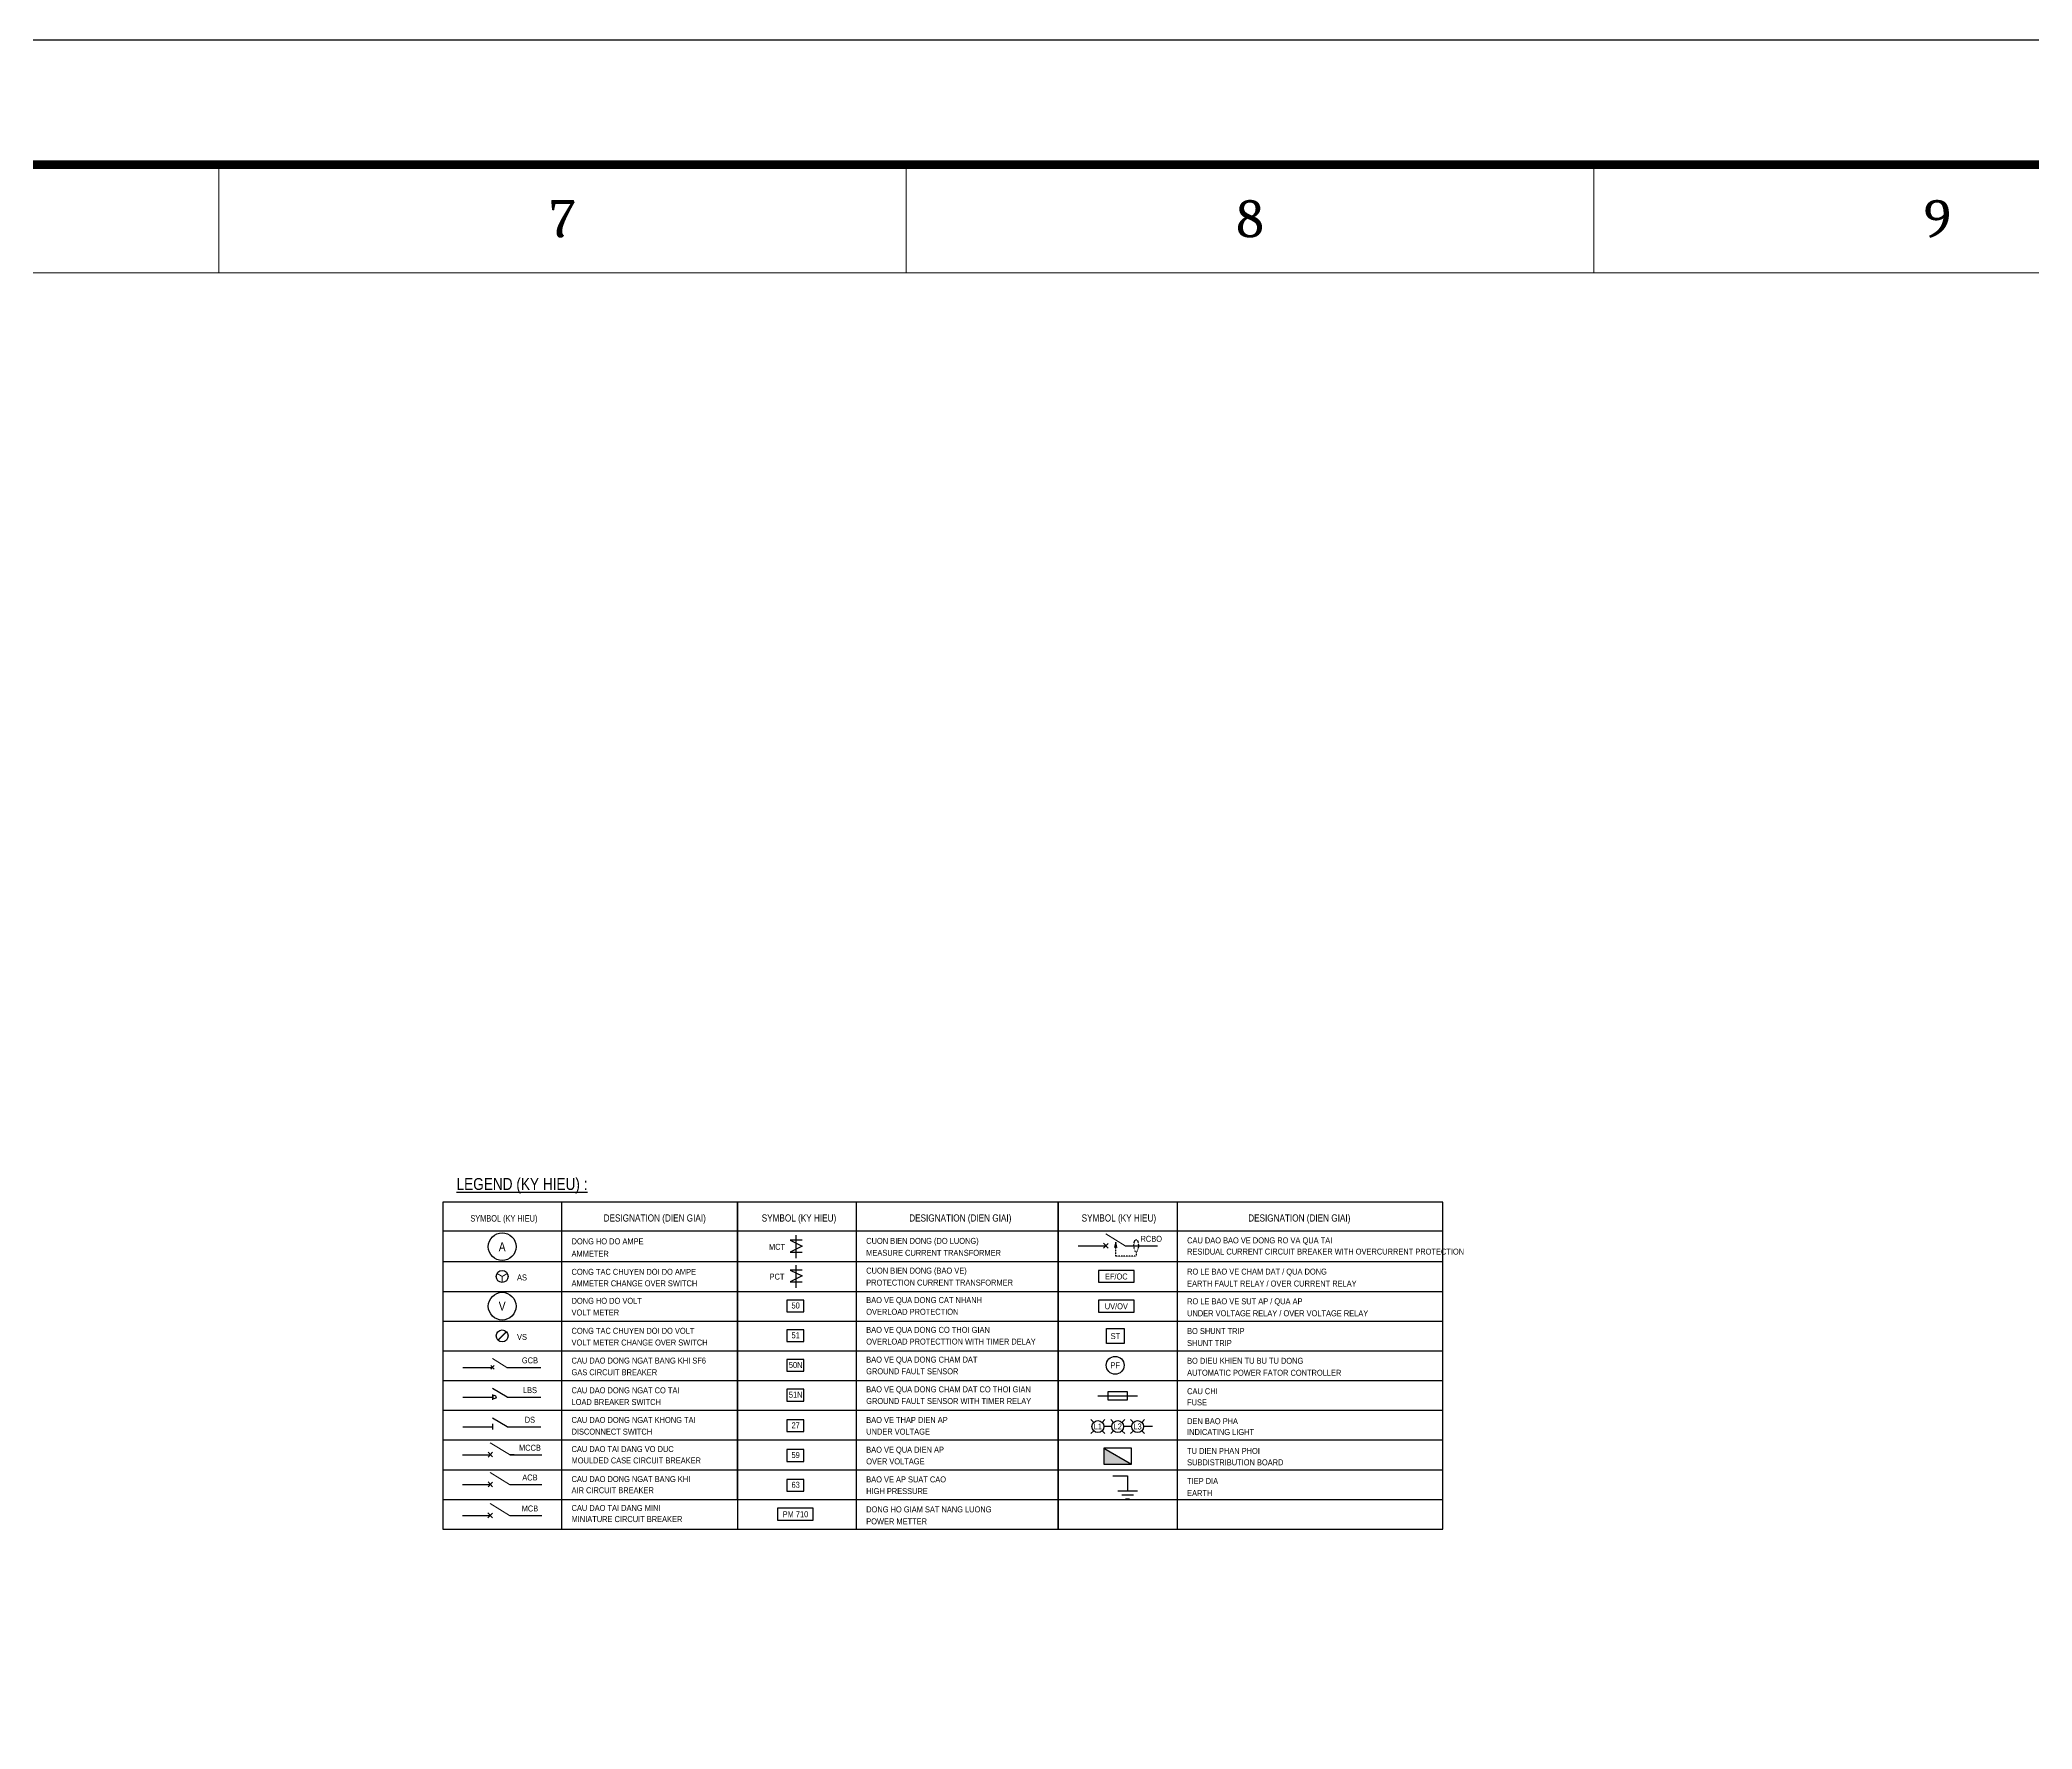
# Model space of a CAD drawing. Header units: millimetres. Extents: x -116965 to 323937, y 291661 to 566926.
# Drawn here: x -54170 to -51932, y 339296 to 341192 of the extents above; entities that cross this region are included whole.
import ezdxf
from ezdxf.enums import TextEntityAlignment as Align

# ---------------------------------------------------------------- set-up
doc = ezdxf.new("R2010")
doc.units = ezdxf.units.MM
doc.linetypes.add('01.First floor$0$STYLE_01', pattern=[0.41664, 0.20828, -0.20836])
doc.layers.get('0').update_dxf_attribs({"lineweight": 18})
doc.layers.add('DB', color=2, linetype='Continuous')
doc.styles.add('hwBorder', font='Cambria.ttf')
doc.styles.add('VNI-HELVE', font='')
doc.styles.add('VNI-HELVE-CONDENSE', font='')
doc.styles.get('VNI-HELVE').set_extended_font_data('VNI-Helve-Condense')
doc.styles.get('VNI-HELVE-CONDENSE').set_extended_font_data('VNI-Helve-Condense')

# ---------------------------------------------------------------- blocks, each defined once
blk = doc.blocks.new('*U1980')
at = {"color": 5}
for p, q in [((175.407, 198.621), (175.407, 194.282)), ((202.975, 198.621), (202.975, 194.282)), ((230.543, 198.621), (230.543, 194.282))]:
    blk.add_line(p, q, dxfattribs=at)
at = {"color": 5, "const_width": 0.35}
blk.add_lwpolyline([(10, 198.621), (285.679, 198.621), (285.679, 5), (10, 5)], close=True, dxfattribs=at)
at = {"color": 5}
blk.add_lwpolyline([(14.339, 194.282), (281.339, 194.282), (281.339, 9.339), (14.339, 9.339)], close=True, dxfattribs=at)
at = {"layer": 'Defpoints', "color": 4}
blk.add_lwpolyline([(0, 203.621), (290.679, 203.621), (290.679, 0), (0, 0)], close=True, dxfattribs=at)
at = {"color": 253, "style": 'hwBorder'}
for s, p in [('7', (189.191, 196.452)), ('8', (216.759, 196.452)), ('9', (244.327, 196.452))]:
    blk.add_text(s, height=1.5, dxfattribs=at).set_placement(p, align=Align.MIDDLE_CENTER)
at = {"color": 6, "style": 'hwBorder', "flags": 8}
for tag, p in [("DWG'SNAME", (266.339, 58.998)), ("DWG'SCODE2", (266.339, 51.052))]:
    blk.add_attdef(tag, text='', height=1.5, dxfattribs=at).set_placement(p, align=Align.MIDDLE_CENTER)
at = {"color": 253, "style": 'hwBorder', "flags": 8}
for tag, p in [('REV_0', (253.339, 43.788)), ('REV_MODIFY0', (264.339, 44.1)), ('REV_DATE0', (277.339, 44.1)), ('REV_1', (253.339, 40.477)), ('REV_MODIFY1', (264.339, 40.789)), ('REV_DATE1', (277.339, 40.789)), ('REV_2', (253.339, 37.166)), ('REV_MODIFY2', (264.339, 37.479)), ('REV_DATE2', (277.339, 37.479)), ('REV_3', (253.339, 33.856)), ('REV_MODIFY3', (264.339, 34.169)), ('REV_DATE3', (277.339, 34.169)), ('REV_MODIFY4', (264.339, 30.858)), ('REV_DATE4', (277.339, 30.858)), ('REV_4', (253.339, 30.545))]:
    blk.add_attdef(tag, text='', height=1, dxfattribs=at).set_placement(p, align=Align.MIDDLE_CENTER)
at = {"color": 6, "style": 'hwBorder', "flags": 8}
for tag, p in [('TOLERANCE', (261.539, 27.216)), ('PAGE', (259.339, 15.298))]:
    blk.add_attdef(tag, text='', height=1.5, dxfattribs=at).set_placement(p, align=Align.MIDDLE_LEFT)
blk = doc.blocks.new('$N-mt3')
at = {"linetype": 'Continuous'}
blk.add_hatch(color=0, dxfattribs=at).paths.add_polyline_path([(0.25, 0), (0, 0.25), (1, 0), (0, -0.25)])
at = {"color": 0, "linetype": 'Continuous'}
blk.add_lwpolyline([(0.25, 0), (0, 0.25), (1, 0), (0, -0.25)], close=True, dxfattribs=at)

msp = doc.modelspace()

# ---------------------------------------------------------------- linework, layer by layer
at = {"lineweight": 18}
for p, q in [((-52951.030944, 339838.464457), (-52972.7338, 339851.820061)), ((-53645.101488, 339701.970198), (-53661.37863, 339711.986901)), ((-53642.225057, 339603.973116), (-53663.927914, 339617.32872)), ((-53642.225057, 339570.511234), (-53663.927914, 339583.866838)), ((-53642.301367, 339535.703024), (-53664.004223, 339549.058628))]:
    msp.add_line(p, q, dxfattribs=at)
for p, q in [((-52975.151706, 339841.219763), (-52970.063317, 339835.891295)), ((-52975.151706, 339835.738514), (-52970.063317, 339841.066981)), ((-53663.19206, 339704.036678), (-53659.375768, 339700.040327)), ((-53663.19206, 339699.925741), (-53659.375768, 339703.922091)), ((-53666.345819, 339606.728421), (-53661.25743, 339601.399954)), ((-53666.345819, 339601.247173), (-53661.25743, 339606.57564)), ((-53666.345819, 339573.26654), (-53661.25743, 339567.938073)), ((-53666.345819, 339567.785291), (-53661.25743, 339573.113758)), ((-53666.422129, 339538.45833), (-53661.333739, 339533.129863)), ((-53666.422129, 339532.977081), (-53661.333739, 339538.305548))]:
    msp.add_line(p, q)
for points in [[(-52951.030944, 339838.464457), (-52945.921052, 339838.464457)], [(-53645.101488, 339701.970198), (-53641.269069, 339701.970198)], [(-53642.225057, 339603.973116), (-53637.115165, 339603.973116)], [(-53642.225057, 339570.511234), (-53637.115165, 339570.511234)], [(-53642.301367, 339535.703024), (-53637.191475, 339535.703024)]]:
    msp.add_lwpolyline(points)
at = {"layer": 'DB', "color": 7, "ltscale": 50}
for p, q in [((-53694.456051, 339701.981209), (-53661.229202, 339701.981209)), ((-53645.119381, 339701.981209), (-53607.058106, 339701.981209)), ((-53644.971439, 339668.592199), (-53661.229202, 339678.343384)), ((-53661.229202, 339671.649647), (-53661.229202, 339665.534752)), ((-53694.456051, 339668.592199), (-53661.229202, 339668.592199)), ((-53644.971439, 339668.592199), (-53607.058106, 339668.592199)), ((-53694.456051, 339635.3247), (-53661.229202, 339635.3247)), ((-53644.971439, 339635.3247), (-53661.229202, 339645.075884)), ((-53661.229202, 339638.382147), (-53661.229202, 339632.267252)), ((-53644.971439, 339635.3247), (-53607.058106, 339635.3247))]:
    msp.add_line(p, q, dxfattribs=at)
at = {"layer": 'DB', "color": 7}
for points in [[(-53386.359387, 339553.706381), (-53386.359387, 339887.47497), (-53717.224041, 339887.47497), (-53717.224041, 339520.317371)], [(-53583.668001, 339887.47497), (-53583.668001, 339520.317371)], [(-53026.029927, 339520.317371), (-53026.029927, 339887.486822), (-53386.359387, 339887.486822), (-53386.359387, 339520.317371)], [(-53252.803348, 339887.486822), (-53252.803348, 339520.317371)], [(-52594.005166, 339520.317371), (-52594.005166, 339887.486822), (-53026.029927, 339887.486822), (-53026.029927, 339520.317371)], [(-52892.473888, 339887.486822), (-52892.473888, 339520.317371)], [(-53717.224041, 339855.048613), (-53386.359387, 339855.048613)], [(-53386.359387, 339855.048613), (-53026.029927, 339855.048613)], [(-53026.029927, 339855.048613), (-52594.005166, 339855.048613)], [(-53320.437203, 339824.50728), (-53320.437203, 339850.194482)], [(-53717.224041, 339820.69695), (-53386.359387, 339820.69695)], [(-53386.359387, 339820.69695), (-52594.005166, 339820.69695)], [(-53320.437203, 339791.11827), (-53320.437203, 339816.805472)], [(-53717.224041, 339787.30794), (-53386.359387, 339787.30794)], [(-53386.359387, 339787.30794), (-52594.005166, 339787.30794)], [(-53717.224041, 339753.91893), (-53386.359387, 339753.91893)], [(-53386.359387, 339753.91893), (-52594.005166, 339753.91893)], [(-53717.224041, 339720.52992), (-53386.359387, 339720.52992)], [(-53386.359387, 339720.52992), (-52594.005166, 339720.52992)], [(-53717.224041, 339687.14091), (-53386.359387, 339687.14091)], [(-53386.359387, 339687.14091), (-52594.005166, 339687.14091)], [(-53717.224041, 339653.873411), (-52594.005166, 339653.873411)], [(-53717.224041, 339620.484401), (-52594.005166, 339620.484401)], [(-53717.224041, 339587.095391), (-52594.005166, 339587.095391)], [(-53717.224041, 339553.706381), (-52594.005166, 339553.706381)], [(-53717.224041, 339520.317371), (-52594.005166, 339520.317371)]]:
    msp.add_lwpolyline(points, dxfattribs=at)
at = {"layer": 'DB', "color": 7, "ltscale": 1000}
for points in [[(-53313.759401, 339844.600305), (-53327.115005, 339844.600305), (-53313.759401, 339837.922503), (-53327.115005, 339831.244701), (-53313.759401, 339831.244701)], [(-53003.770587, 339838.475619), (-52972.607511, 339838.475619)], [(-52950.750096, 339838.475619), (-52914.733228, 339838.475619)], [(-53313.759401, 339811.211295), (-53327.115005, 339811.211295), (-53313.759401, 339804.533493), (-53327.115005, 339797.855691), (-53313.759401, 339797.855691)], [(-52981.511247, 339669.950388), (-52936.992567, 339669.950388)], [(-53694.964701, 339603.911406), (-53663.801625, 339603.911406)], [(-53641.944209, 339603.911406), (-53605.927341, 339603.911406)], [(-53694.964701, 339570.522396), (-53663.801625, 339570.522396)], [(-53641.944209, 339570.522396), (-53605.927341, 339570.522396)], [(-53694.964701, 339535.714186), (-53663.801625, 339535.714186)], [(-53641.944209, 339535.714186), (-53605.927341, 339535.714186)]]:
    msp.add_lwpolyline(points, dxfattribs=at)
at = {"layer": 'DB', "color": 7, "linetype": '01.First floor$0$STYLE_01', "ltscale": 0.2}
msp.add_lwpolyline([(-52938.557916, 339831.515181), (-52938.568538, 339826.658223), (-52961.541456, 339826.708462), (-52961.50704, 339842.446286)], dxfattribs=at)
at = {"layer": 'DB', "color": 7, "ltscale": 1000}
for points, const_width in [([(-53650.446021, 339804.002445), (-53656.229167, 339807.341346)], 1.112967), ([(-53650.446021, 339804.002445), (-53644.662874, 339807.341346)], 1.112967), ([(-53650.446021, 339804.002445), (-53650.446021, 339797.324643)], 1.112967), ([(-53655.16794, 339732.502506), (-53645.724102, 339741.946344)], 1.66945)]:
    msp.add_lwpolyline(points, dxfattribs=dict(at, const_width=const_width))
for points in [[(-52940.780951, 339810.771626), (-52980.847763, 339810.771626), (-52980.847763, 339797.416022), (-52940.780951, 339797.416022)], [(-52940.780951, 339777.382616), (-52980.847763, 339777.382616), (-52980.847763, 339764.027012), (-52940.780951, 339764.027012)], [(-52970.381577, 339665.498521), (-52948.122237, 339665.498521), (-52948.122237, 339674.402256), (-52970.381577, 339674.402256)], [(-53301.110411, 339543.781057), (-53341.177223, 339543.781057), (-53341.177223, 339530.425453), (-53301.110411, 339530.425453)]]:
    msp.add_lwpolyline(points, close=True, dxfattribs=at)
at = {"layer": 'DB', "color": 7, "linetype": 'ByBlock', "ltscale": 50}
for points in [[(-53330.637332, 339764.304061), (-53311.578781, 339764.304061), (-53311.578781, 339777.511687), (-53330.637332, 339777.511687)], [(-53330.637332, 339730.915052), (-53311.578781, 339730.915052), (-53311.578781, 339744.122677), (-53330.637332, 339744.122677)], [(-53330.637332, 339697.526042), (-53311.578781, 339697.526042), (-53311.578781, 339710.733667), (-53330.637332, 339710.733667)], [(-53330.637332, 339664.137032), (-53311.578781, 339664.137032), (-53311.578781, 339677.344657), (-53330.637332, 339677.344657)], [(-53330.637332, 339629.785368), (-53311.578781, 339629.785368), (-53311.578781, 339642.992994), (-53330.637332, 339642.992994)], [(-53330.637332, 339596.396358), (-53311.578781, 339596.396358), (-53311.578781, 339609.603984), (-53330.637332, 339609.603984)], [(-53330.637332, 339563.007348), (-53311.578781, 339563.007348), (-53311.578781, 339576.214974), (-53330.637332, 339576.214974)]]:
    msp.add_lwpolyline(points, close=True, dxfattribs=at)
at = {"layer": 'DB', "color": 7}
msp.add_lwpolyline([(-52951.834356, 339728.715254), (-52971.867762, 339728.715254), (-52971.867762, 339745.409759), (-52951.834356, 339745.409759)], close=True, dxfattribs=at)
at = {"layer": 'DB', "color": 7, "linetype": 'Continuous'}
for points in [[(-52986.233166, 339640.170331), (-52989.381113, 339643.318277)], [(-52986.233166, 339630.726492), (-52989.381113, 339627.578546)], [(-52976.789328, 339640.170331), (-52973.641382, 339643.318277)], [(-52976.789328, 339630.726492), (-52973.641382, 339627.578546)], [(-52965.929709, 339635.448412), (-52974.833445, 339635.448412)], [(-52963.973827, 339640.170331), (-52967.121773, 339643.318277)], [(-52963.973827, 339630.726492), (-52967.121773, 339627.578546)], [(-52954.529988, 339640.170331), (-52951.382042, 339643.318277)], [(-52954.529988, 339630.726492), (-52951.382042, 339627.578546)], [(-52943.670369, 339635.448412), (-52952.574105, 339635.448412)], [(-52941.714487, 339640.170331), (-52944.862433, 339643.318277)], [(-52941.714487, 339630.726492), (-52944.862433, 339627.578546)], [(-52932.270648, 339640.170331), (-52929.122702, 339643.318277)], [(-52932.270648, 339630.726492), (-52929.122702, 339627.578546)], [(-52920.298062, 339635.448412), (-52930.314765, 339635.448412)], [(-52974.833445, 339611.113451), (-52943.670369, 339593.305979)], [(-52964.816742, 339580.071886), (-52948.122237, 339580.071886), (-52948.122237, 339563.377381)], [(-52959.251907, 339563.377381), (-52936.992567, 339563.377381)], [(-52954.800039, 339558.925513), (-52941.444435, 339558.925513)], [(-52950.348171, 339554.473645), (-52945.896303, 339554.473645)]]:
    msp.add_lwpolyline(points, dxfattribs=at)
msp.add_lwpolyline([(-52974.833445, 339593.305979), (-52943.670369, 339593.305979), (-52943.670369, 339611.113451), (-52974.833445, 339611.113451)], close=True, dxfattribs=at)
at = {"layer": 'DB', "color": 7, "ltscale": 1000}
for centre, radius in [((-53650.446021, 339837.391455), 15.581538), ((-53650.446021, 339804.002445), 6.677802), ((-53650.446021, 339770.613435), 15.581538), ((-53650.446021, 339737.224425), 6.677802), ((-52962.145533, 339704.303502), 10.016703)]:
    msp.add_circle(centre, radius, dxfattribs=at)
at = {"layer": 'DB', "color": 7, "ltscale": 50}
msp.add_circle((-53659.260906, 339668.592199), 1.968296, dxfattribs=at)
at = {"layer": 'DB', "color": 7, "linetype": 'Continuous'}
for centre in [(-52981.511247, 339635.448412), (-52959.251907, 339635.448412), (-52936.992567, 339635.448412)]:
    msp.add_circle(centre, 6.677802, dxfattribs=at)
at = {"layer": 'DB', "color": 7, "linetype": '01.First floor$0$STYLE_01', "ltscale": 0.2}
msp.add_ellipse((-52938.542651, 339838.495604), major_axis=(0, 6.98044), ratio=0.3587418247, dxfattribs=at)
at = {"layer": 'DB', "color": 7, "linetype": 'Continuous'}
msp.add_solid([(-52974.833445, 339611.113451), (-52974.833445, 339593.305979), (-52943.670369, 339593.305979)], dxfattribs=at)

# ---------------------------------------------------------------- block references
at = {"ltscale": 5, "xscale": 28, "yscale": 28, "zscale": 28}
msp.add_blockref('*U1980', (-58879.961977, 335490.946197), dxfattribs=at)
at = {"layer": 'DB', "color": 7, "linetype": 'ByBlock', "ltscale": 0.001, "xscale": -5.577167339123996, "yscale": 5.577167336904004, "zscale": 5.577167345859635, "rotation": 269.8747013898902}
msp.add_blockref('$N-mt3', (-52961.491642, 339836.687649), dxfattribs=at)

# ---------------------------------------------------------------- texts
at = {"layer": 'DB', "color": 7, "style": 'VNI-HELVE-CONDENSE'}
for s, height, p in [('%%ULEGEND (KY HIEU) :', 13.35560398, (-53628.186681, 339901.163002)), ('SYMBOL (KY HIEU)', 7.21202615, (-53648.511871, 339865.657315)), ('DESIGNATION (DIEN GIAI)', 8.01336239, (-53479.139493, 339865.657315)), ('SYMBOL (KY HIEU)', 8.01336239, (-53317.155096, 339865.657315)), ('DESIGNATION (DIEN GIAI)', 8.01336239, (-53136.006468, 339865.657315)), ('SYMBOL (KY HIEU)', 8.01336239, (-52957.931748, 339865.657315)), ('DESIGNATION (DIEN GIAI)', 8.01336239, (-52755.371754, 339865.657315)), ('MCT', 6.677802, (-53341.840708, 339833.90224)), ('RCBO', 6.677802, (-52921.581163, 339842.927487)), ('AS', 6.677802, (-53628.186681, 339799.550577)), ('PCT', 6.677802, (-53341.840708, 339800.513231)), ('VS', 6.677802, (-53628.186681, 339732.772557)), ('GCB', 6.677802, (-53619.282945, 339706.433077)), ('LBS', 6.677802, (-53619.282945, 339673.044067)), ('DS', 6.677802, (-53619.282945, 339639.776568)), ('MCCB', 6.677802, (-53619.282945, 339608.363274)), ('ACB', 6.677802, (-53619.282945, 339574.974264)), ('MCB', 6.677802, (-53619.282945, 339540.166054))]:
    msp.add_text(s, height=height, dxfattribs=at).set_placement(p, align=Align.CENTER)
at = {"layer": 'DB', "color": 7, "ltscale": 1000}
for s, height, style, p in [('A', 10.016703, 'VNI-HELVE-CONDENSE', (-53650.446021, 339837.391455)), ('V', 10.016703, 'VNI-HELVE-CONDENSE', (-53650.446021, 339770.613435)), ('50', 6.677802, 'VNI-HELVE', (-53320.897225, 339771.422888)), ('51', 6.677802, 'VNI-HELVE', (-53320.897225, 339738.033878)), ('50N', 6.677802, 'VNI-HELVE', (-53320.897225, 339704.644868)), ('51N', 6.677802, 'VNI-HELVE', (-53320.897225, 339671.255858)), ('27', 6.677802, 'VNI-HELVE', (-53320.897225, 339636.904195)), ('59', 6.677802, 'VNI-HELVE', (-53320.897225, 339603.515185)), ('63', 6.677802, 'VNI-HELVE', (-53320.897225, 339570.126175))]:
    msp.add_text(s, height=height, dxfattribs=dict(at, style=style)).set_placement(p, align=Align.MIDDLE_CENTER)
at = {"layer": 'DB', "color": 7, "style": 'VNI-HELVE-CONDENSE'}
for s, height, p in [('AMMETER', 6.677802, (-53572.538331, 339826.104998)), ('DONG HO DO AMPE', 6.67780199, (-53572.538331, 339840.100461)), ('CUON BIEN DONG (DO LUONG)', 6.67780199, (-53241.673678, 339840.613874)), ('MEASURE CURRENT TRANSFORMER', 6.67780199, (-53241.673678, 339827.190607)), ('CAU DAO BAO VE DONG RO VA QUA TAI', 6.67780199, (-52881.344218, 339841.153506)), ('RESIDUAL CURRENT CIRCUIT BREAKER WITH OVERCURRENT PROTECTION', 6.67780199, (-52881.344218, 339828.614962)), ('CONG TAC CHUYEN DOI DO AMPE', 6.67780199, (-53572.538331, 339805.847953)), ('CUON BIEN DONG (BAO VE)', 6.67780199, (-53241.673678, 339807.224864)), ('RO LE BAO VE CHAM DAT / QUA DONG', 6.67780199, (-52881.344218, 339806.140701)), ('AMMETER CHANGE OVER SWITCH', 6.67780199, (-53572.538331, 339792.953329)), ('PROTECTION CURRENT TRANSFORMER', 6.67780199, (-53241.673678, 339793.801597)), ('EARTH FAULT RELAY / OVER CURRENT RELAY', 6.67780199, (-52881.344218, 339792.717433)), ('VOLT METER', 6.677802, (-53572.538331, 339760.196966)), ('DONG HO DO VOLT', 6.67780199, (-53572.538331, 339773.319088)), ('OVERLOAD PROTECTION', 6.67780199, (-53241.673678, 339760.982898)), ('BAO VE QUA DONG CAT NHANH', 6.67780199, (-53241.673678, 339774.10502)), ('UNDER VOLTAGE RELAY / OVER VOLTAGE RELAY', 6.67780199, (-52881.344218, 339759.328423)), ('RO LE BAO VE SUT AP / QUA AP', 6.67780199, (-52881.344218, 339772.751691)), ('CONG TAC CHUYEN DOI DO VOLT', 6.67780199, (-53572.538331, 339739.631846)), ('BAO VE QUA DONG CO THOI GIAN', 6.67780199, (-53241.673678, 339740.71601)), ('BO SHUNT TRIP', 6.67780199, (-52881.344218, 339739.362681)), ('VOLT METER CHANGE OVER SWITCH', 6.67780199, (-53572.538331, 339726.509725)), ('OVERLOAD PROTECTTION WITH TIMER DELAY', 6.67780199, (-53241.673678, 339727.593888)), ('SHUNT TRIP', 6.677802, (-52881.344218, 339725.939413)), ('CAU DAO DONG NGAT BANG KHI SF6', 6.67780199, (-53572.538331, 339706.242836)), ('GAS CIRCUIT BREAKER', 6.67780199, (-53572.538331, 339693.120715)), ('GROUND FAULT SENSOR', 6.67780199, (-53241.673678, 339694.204878)), ('BAO VE QUA DONG CHAM DAT', 6.67780199, (-53241.673678, 339707.327)), ('AUTOMATIC POWER FATOR CONTROLLER', 6.67780199, (-52881.344218, 339692.550403)), ('BO DIEU KHIEN TU BU TU DONG', 6.67780199, (-52881.344218, 339705.973671)), ('CAU DAO DONG NGAT CO TAI', 6.67780199, (-53572.538331, 339672.853826)), ('BAO VE QUA DONG CHAM DAT CO THOI GIAN', 6.67780199, (-53241.673678, 339673.93799)), ('CAU CHI', 6.677802, (-52881.344218, 339671.878653)), ('LOAD BREAKER SWITCH', 6.67780199, (-53572.538331, 339659.731705)), ('GROUND FAULT SENSOR WITH TIMER RELAY', 6.67780199, (-53241.673678, 339660.815868)), ('FUSE', 6.677802, (-52881.344218, 339659.286283)), ('CAU DAO DONG NGAT KHONG TAI', 6.67780199, (-53572.538331, 339639.586327)), ('DISCONNECT SWITCH', 6.67780199, (-53572.538331, 339626.464205)), ('UNDER VOLTAGE', 6.67780199, (-53241.673678, 339626.464205)), ('BAO VE THAP DIEN AP', 6.67780199, (-53241.673678, 339639.586327)), ('DEN BAO PHA', 6.67780199, (-52881.344218, 339638.209154)), ('INDICATING LIGHT', 6.67780199, (-52881.344218, 339626.009867)), ('CAU DAO TAI DANG VO DUC', 6.67780199, (-53572.538331, 339606.865423)), ('BAO VE QUA DIEN AP', 6.67780199, (-53241.673678, 339606.197317)), ('TU DIEN PHAN PHOI', 6.67780199, (-52881.344218, 339604.802119)), ('MOULDED CASE CIRCUIT BREAKER', 6.67780199, (-53572.538331, 339594.099251)), ('OVER VOLTAGE', 6.67780199, (-53241.673678, 339593.075195)), ('SUBDISTRIBUTION BOARD', 6.67780199, (-52881.344218, 339591.95668)), ('AIR CIRCUIT BREAKER', 6.67780199, (-53572.538331, 339560.66174)), ('CAU DAO DONG NGAT BANG KHI', 6.67780199, (-53572.538331, 339573.200284)), ('BAO VE AP SUAT CAO', 6.67780199, (-53241.673678, 339572.808307)), ('HIGH PRESSURE', 6.67780199, (-53241.673678, 339559.686185)), ('TIEP DIA', 6.677802, (-52881.344218, 339570.998903)), ('EARTH', 6.677802, (-52881.344218, 339557.415828)), ('CAU DAO TAI DANG MINI', 6.67780199, (-53572.538331, 339540.773927)), ('DONG HO GIAM SAT NANG LUONG', 6.67780199, (-53241.673678, 339539.150131)), ('MINIATURE CIRCUIT BREAKER', 6.67780199, (-53572.538331, 339528.235383)), ('POWER METTER', 6.67780199, (-53241.673678, 339525.726864))]:
    msp.add_text(s, height=height, dxfattribs=at).set_placement(p)
at = {"layer": 'DB', "color": 7, "ltscale": 1000, "style": 'VNI-HELVE'}
for s, p in [('EF/OC', (-52960.814357, 339804.093824)), ('UV/OV', (-52960.814357, 339770.704814)), ('ST', (-52961.851059, 339737.062506)), ('PF', (-52962.145533, 339704.303502)), ('PM 710', (-53321.143817, 339537.103255))]:
    msp.add_text(s, height=6.677802, dxfattribs=at).set_placement(p, align=Align.MIDDLE)
at = {"layer": 'DB', "color": 7, "linetype": 'Continuous', "style": 'VNI-HELVE-CONDENSE'}
for s, p in [('L1', (-52981.511247, 339632.227189)), ('L2', (-52959.251907, 339632.227189)), ('L3', (-52936.992567, 339632.227189))]:
    msp.add_text(s, height=6.677802, dxfattribs=at).set_placement(p, align=Align.CENTER)

doc.saveas('drawing.dxf')
